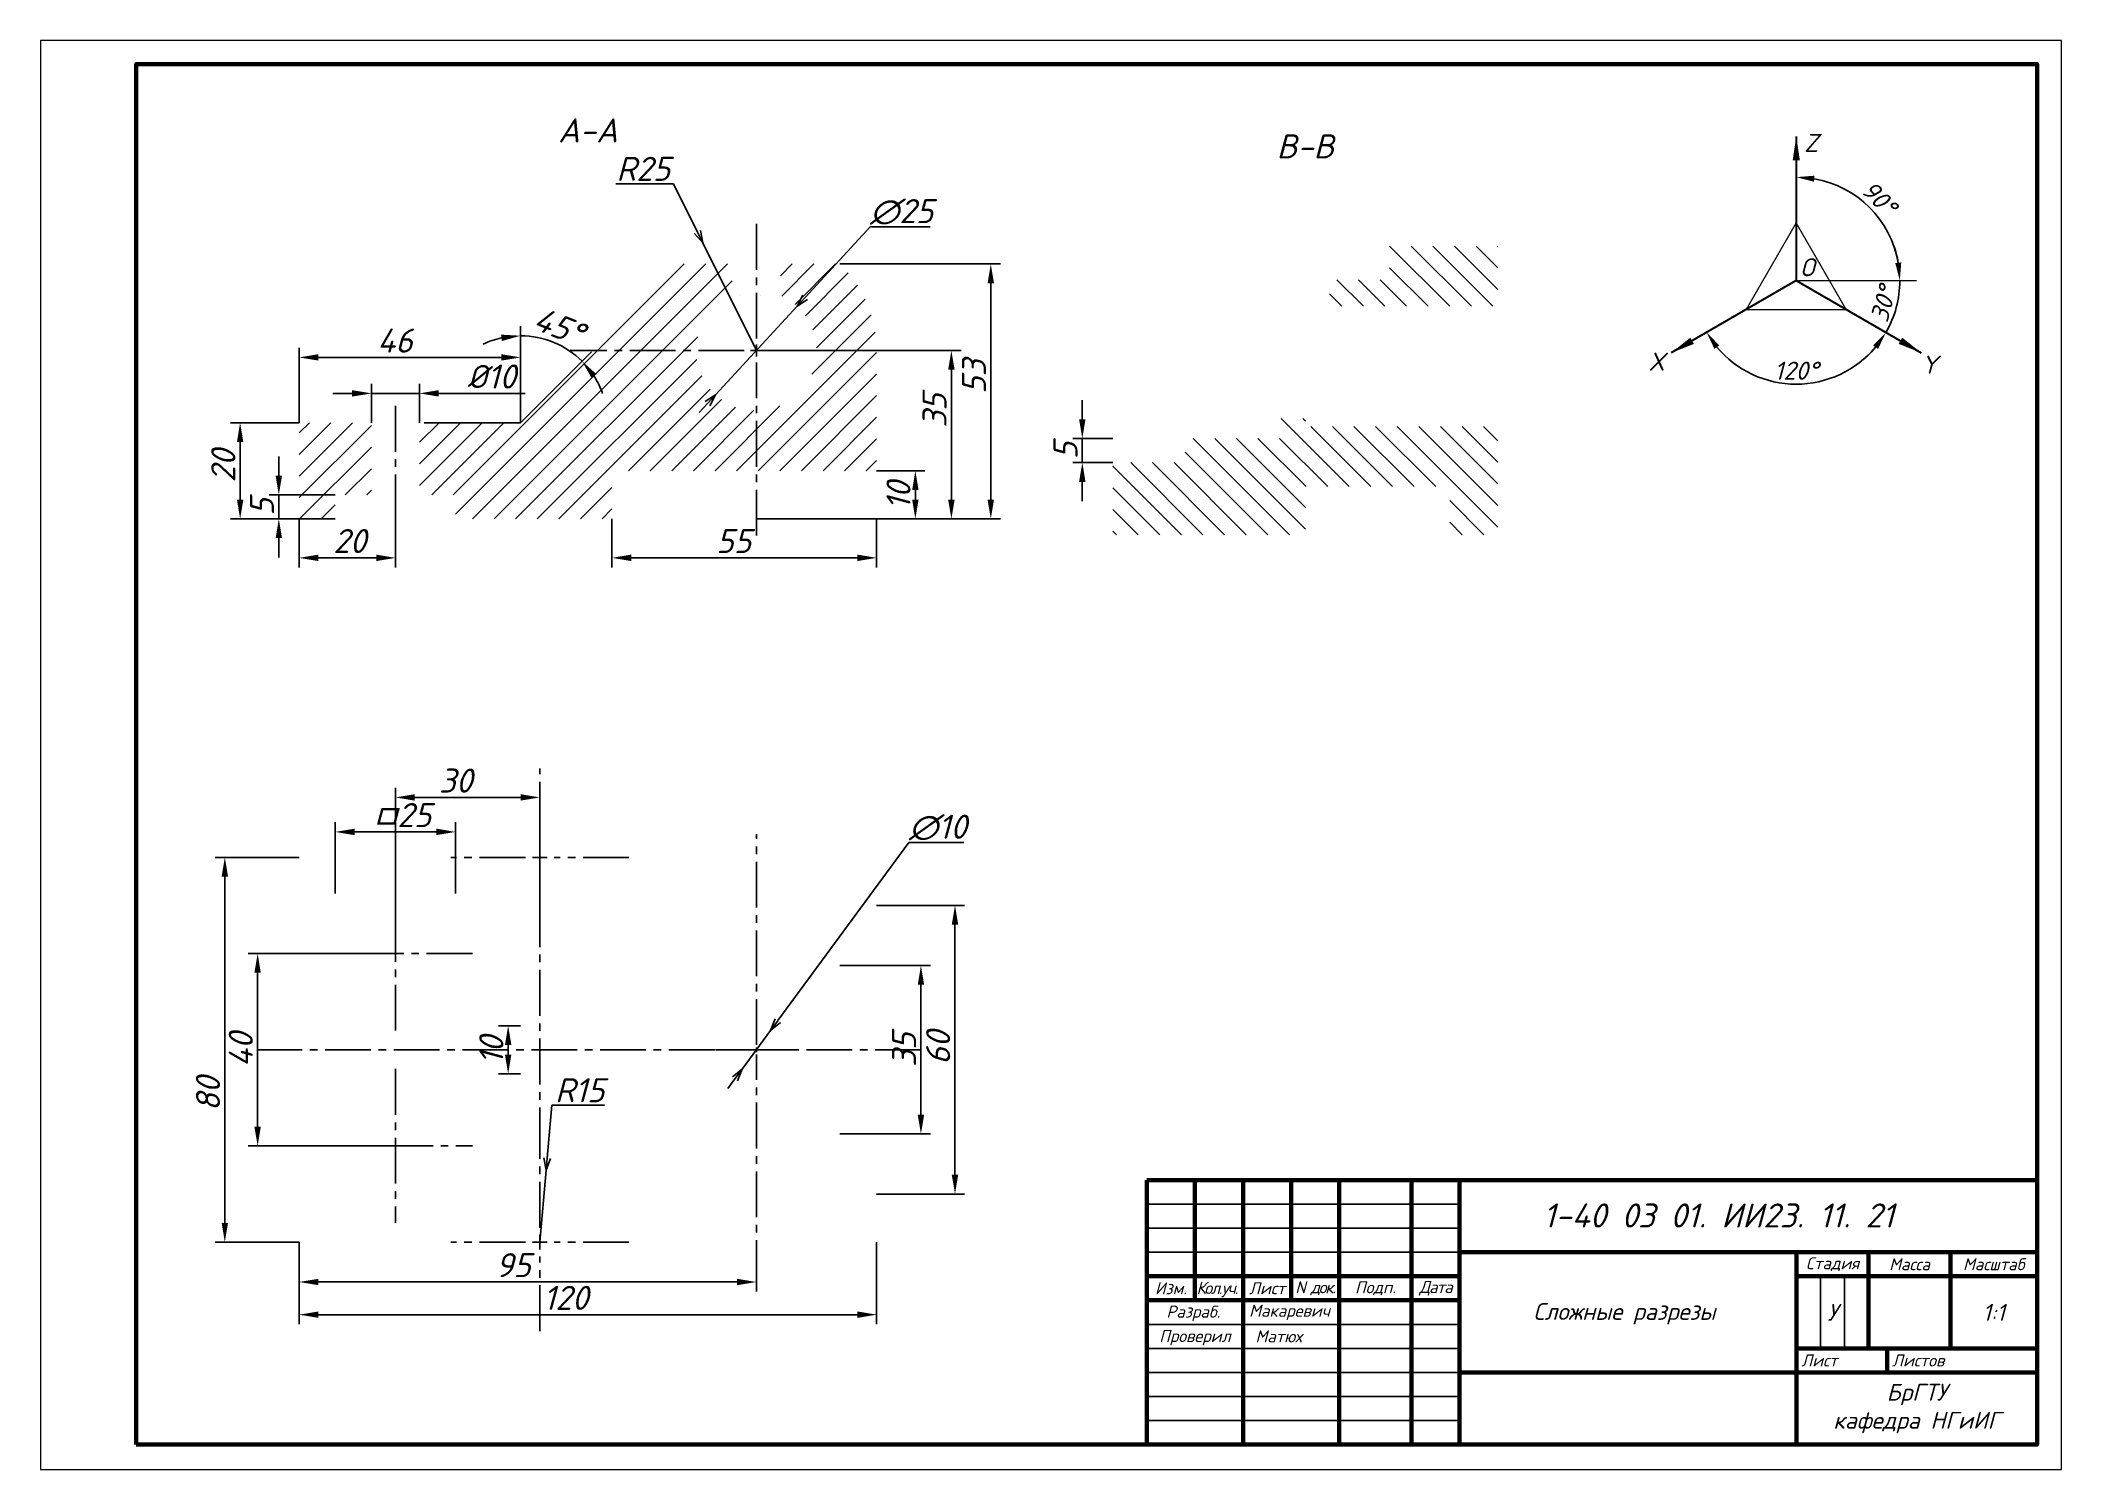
# Paper-space layout 'Лист1' of a CAD drawing. Header units: millimetres. Extents: x -2 to 418, y -3 to 295.
# The model-space entities are those that its viewports show. They can reach past a viewport. Long polylines and large blocks are cut down to what shows.
import ezdxf

# ---------------------------------------------------------------- set-up
doc = ezdxf.new("R2010")
doc.units = ezdxf.units.MM
doc.header["$LTSCALE"] = 0.5
doc.linetypes.add('CENTER2', pattern=[28.575, 19.05, -3.175, 3.175, -3.175])
doc.layers.add('MD_Аннотация', color=7, linetype='Continuous', lineweight=25)
doc.layers.add('MD_Штриховка', color=7, linetype='Continuous', lineweight=25)
doc.styles.add('GOST-2.304_Type-B', font='isocpeui.ttf')
doc.styles.add('SPDS', font='isocpeur.ttf', dxfattribs={"oblique": 15})
doc.styles.get("Standard").update_dxf_attribs({"font": 'isocpeui.ttf'})
doc.dimstyles.new('Copy(2) of STANDARD', dxfattribs={"dimscale": 0, "dimtxt": 5, "dimasz": 4, "dimexe": 2, "dimexo": 0, "dimgap": 1, "dimtad": 1, "dimdec": 0, "dimzin": 12, "dimdsep": 46, "dimtxsty": 'SPDS', "dimcen": -3, "dimclrd": 256, "dimclre": 256, "dimadec": 0, "dimazin": 0, "dimtfac": 1, "dimtdec": 0, "dimtmove": 0, "dimatfit": 1, "dimfxl": 1, "dimtolj": 1, "dimtzin": 0, "dimarcsym": 0})
doc.dimstyles.new('ISO-25', dxfattribs={"dimscale": 1.5, "dimtxt": 2.5, "dimasz": 2.5, "dimexe": 1.25, "dimexo": 0.625, "dimtad": 1, "dimtxsty": 'GOST-2.304_Type-B', "dimcen": 2.5, "dimadec": 0, "dimazin": 0, "dimtfac": 1, "dimtmove": 0, "dimatfit": 3, "dimfxl": 1, "dimarcsym": 0})
doc.dimstyles.new('SPDS$3', dxfattribs={"dimscale": 0, "dimtxt": 2.5, "dimasz": 2.5, "dimexe": 0.18, "dimexo": 0.0625, "dimtad": 1, "dimtoh": 1, "dimdec": 0, "dimrnd": 0.001, "dimzin": 0, "dimdsep": 46, "dimtxsty": 'SPDS', "dimblk": 'OPEN30', "dimblk1": 'OPEN30', "dimblk2": 'OPEN30', "dimcen": 2.5, "dimadec": 0, "dimazin": 0, "dimtfac": 1, "dimtdec": 4, "dimtmove": 0, "dimatfit": 1, "dimfxl": 1, "dimtolj": 1, "dimtzin": 0, "dimarcsym": 0})
doc.dimstyles.new('SPDS$4', dxfattribs={"dimscale": 0, "dimtxt": 2.5, "dimasz": 2.5, "dimexe": 0.18, "dimexo": 0.0625, "dimtad": 1, "dimtoh": 1, "dimdec": 0, "dimrnd": 0.001, "dimzin": 0, "dimdsep": 46, "dimtxsty": 'SPDS', "dimblk": 'OPEN30', "dimblk2": 'OPEN30', "dimcen": 2.5, "dimadec": 0, "dimazin": 0, "dimtfac": 1, "dimtdec": 4, "dimtmove": 0, "dimatfit": 3, "dimfxl": 1, "dimtolj": 1, "dimtzin": 0, "dimarcsym": 0})

# ---------------------------------------------------------------- blocks, each defined once
blk = doc.blocks.new('*U21')
at = {"color": 0, "linetype": 'CENTER2', "transparency": 16777216}
for p, q in [((0, 1), (0, 44.85)), ((-8.5, 0), (-1, 0)), ((1, 0), (8.5, 0)), ((0, -49.1), (0, -1))]:
    blk.add_line(p, q, dxfattribs=at)
at = {"color": 0, "linetype": 'Continuous', "transparency": 16777216}
for p, q in [((-0.5, 0), (0.5, 0)), ((0, -0.5), (0, 0.5))]:
    blk.add_line(p, q, dxfattribs=at)
blk = doc.blocks.new('*U22')
at = {"color": 0, "linetype": 'CENTER2', "transparency": 16777216}
for p, q in [((0, 3), (0, 18.5)), ((-18.5, 0), (-3, 0)), ((3, 0), (18.5, 0)), ((0, -61.5), (0, -3))]:
    blk.add_line(p, q, dxfattribs=at)
at = {"color": 0, "linetype": 'Continuous', "transparency": 16777216}
for p, q in [((-1.5, 0), (1.5, 0)), ((0, -1.5), (0, 1.5))]:
    blk.add_line(p, q, dxfattribs=at)
blk = doc.blocks.new('*U23')
at = {"color": 0, "linetype": 'CENTER2', "transparency": 16777216}
for p, q in [((0, 3), (0, 18.5)), ((-18.5, 0), (-3, 0)), ((3, 0), (18.5, 0)), ((0, -18.5), (0, -3))]:
    blk.add_line(p, q, dxfattribs=at)
at = {"color": 0, "linetype": 'Continuous', "transparency": 16777216}
for p, q in [((-1.5, 0), (1.5, 0)), ((0, -1.5), (0, 1.5))]:
    blk.add_line(p, q, dxfattribs=at)
blk = doc.blocks.new('*U24')
at = {"color": 0, "linetype": 'CENTER2', "transparency": 16777216}
for p, q in [((0, 2.5), (0, 27.87)), ((-27.92, 0), (-2.5, 0)), ((2.5, 0), (38.69, 0)), ((0, -38.45), (0, -2.5))]:
    blk.add_line(p, q, dxfattribs=at)
at = {"color": 0, "linetype": 'Continuous', "transparency": 16777216}
for p, q in [((-1.25, 0), (1.25, 0)), ((0, -1.25), (0, 1.25))]:
    blk.add_line(p, q, dxfattribs=at)
blk = doc.blocks.new('*U25')
at = {"color": 0, "linetype": 'CENTER2', "transparency": 16777216}
blk.add_line((72.95, 0), (-64.9, 0), dxfattribs=at)
blk = doc.blocks.new('*U27')
at = {"color": 0, "linetype": 'CENTER2', "transparency": 16777216}
blk.add_line((16, 0), (-16, 0), dxfattribs=at)
blk = doc.blocks.new('*U28')
at = {"color": 0, "linetype": 'CENTER2', "transparency": 16777216}
blk.add_line((0, -16), (0, 16), dxfattribs=at)
blk = doc.blocks.new('*U29')
at = {"color": 0, "linetype": 'CENTER2', "transparency": 16777216}
blk.add_line((0, 16), (0, -16), dxfattribs=at)
blk = doc.blocks.new('*U30')
at = {"color": 0, "linetype": 'CENTER2', "transparency": 16777216}
blk.add_line((-16, 0), (16, 0), dxfattribs=at)
blk = doc.blocks.new('*U31')
at = {"color": 0, "linetype": 'CENTER2', "transparency": 16777216}
blk.add_line((0, 11), (0, -14.78), dxfattribs=at)
blk = doc.blocks.new('*D32')
at = {"lineweight": -2, "transparency": 16777216}
for p, q in [((71.39, 104.78), (40.75, 104.78)), ((42.75, 100.78), (42.75, 68.78)), ((71.39, 64.78), (40.75, 64.78))]:
    blk.add_line(p, q, dxfattribs=at)
at = {"transparency": 16777216}
for points in [[(42.08, 100.78), (43.41, 100.78), (42.75, 104.78)], [(42.08, 68.78), (43.41, 68.78), (42.75, 64.78)]]:
    blk.add_solid(points, dxfattribs=at)
at = {"layer": 'Defpoints', "color": 0, "transparency": 16777216}
for p in [(71.39, 104.78), (42.75, 64.78), (71.39, 64.78)]:
    blk.add_point(p, dxfattribs=at)
at = {"color": 0, "transparency": 16777216, "insert": (39.25, 84.78), "char_height": 5, "attachment_point": 5, "rotation": 90, "style": 'SPDS'}
blk.add_mtext('\\A1;40', dxfattribs=at)
blk = doc.blocks.new('*D33')
at = {"lineweight": -2, "transparency": 16777216}
for p, q in [((51.39, 124.78), (33.93, 124.78)), ((35.93, 120.78), (35.93, 48.78)), ((51.39, 44.78), (33.93, 44.78))]:
    blk.add_line(p, q, dxfattribs=at)
at = {"transparency": 16777216}
for points in [[(35.27, 120.78), (36.6, 120.78), (35.93, 124.78)], [(35.27, 48.78), (36.6, 48.78), (35.93, 44.78)]]:
    blk.add_solid(points, dxfattribs=at)
at = {"layer": 'Defpoints', "color": 0, "transparency": 16777216}
for p in [(51.39, 124.78), (35.93, 44.78), (51.39, 44.78)]:
    blk.add_point(p, dxfattribs=at)
at = {"color": 0, "transparency": 16777216, "insert": (32.43, 75.59), "char_height": 5, "attachment_point": 5, "rotation": 90, "style": 'SPDS'}
blk.add_mtext('\\A1;80', dxfattribs=at)
blk = doc.blocks.new('*D34')
at = {"lineweight": -2, "transparency": 16777216}
for p, q in [((58.89, 117.28), (58.89, 132.07)), ((83.89, 117.28), (83.89, 132.07)), ((79.89, 130.07), (62.89, 130.07))]:
    blk.add_line(p, q, dxfattribs=at)
at = {"transparency": 16777216}
for points in [[(62.89, 130.74), (62.89, 129.4), (58.89, 130.07)], [(79.89, 130.74), (79.89, 129.4), (83.89, 130.07)]]:
    blk.add_solid(points, dxfattribs=at)
at = {"layer": 'Defpoints', "color": 0, "transparency": 16777216}
for p in [(58.89, 130.07), (58.89, 117.28), (83.89, 117.28)]:
    blk.add_point(p, dxfattribs=at)
at = {"color": 0, "transparency": 16777216, "insert": (72.88, 133.57), "char_height": 5, "width": 16.277, "attachment_point": 5, "style": 'SPDS'}
blk.add_mtext('\\A1;{\\H0.95833x;□}25', dxfattribs=at)
blk = doc.blocks.new('*D35')
at = {"lineweight": -2, "transparency": 16777216}
for p, q in [((97.39, 89.78), (92.81, 89.78)), ((94.81, 85.78), (94.81, 83.78)), ((97.39, 79.78), (92.81, 79.78))]:
    blk.add_line(p, q, dxfattribs=at)
at = {"transparency": 16777216}
for points in [[(94.14, 85.78), (95.48, 85.78), (94.81, 89.78)], [(94.14, 83.78), (95.48, 83.78), (94.81, 79.78)]]:
    blk.add_solid(points, dxfattribs=at)
at = {"layer": 'Defpoints', "color": 0, "transparency": 16777216}
for p in [(97.39, 89.78), (94.81, 79.78), (97.39, 79.78)]:
    blk.add_point(p, dxfattribs=at)
at = {"color": 0, "transparency": 16777216, "insert": (91.31, 84.67), "char_height": 5, "attachment_point": 5, "rotation": 90, "style": 'SPDS'}
blk.add_mtext('\\A1;10', dxfattribs=at)
blk = doc.blocks.new('*D36')
at = {"lineweight": -2, "transparency": 16777216}
for p, q in [((51.39, 44.78), (51.39, 34.5)), ((146.39, 44.78), (146.39, 34.5)), ((55.39, 36.5), (142.39, 36.5))]:
    blk.add_line(p, q, dxfattribs=at)
at = {"transparency": 16777216}
for points in [[(55.39, 37.16), (55.39, 35.83), (51.39, 36.5)], [(142.39, 37.16), (142.39, 35.83), (146.39, 36.5)]]:
    blk.add_solid(points, dxfattribs=at)
at = {"layer": 'Defpoints', "color": 0, "transparency": 16777216}
for p in [(51.39, 44.78), (146.39, 44.78), (146.39, 36.5)]:
    blk.add_point(p, dxfattribs=at)
at = {"color": 0, "transparency": 16777216, "insert": (95.86, 40), "char_height": 5, "attachment_point": 5, "style": 'SPDS'}
blk.add_mtext('\\A1;95', dxfattribs=at)
blk = doc.blocks.new('*D37')
at = {"lineweight": -2, "transparency": 16777216}
for p, q in [((163.74, 102.28), (182.59, 102.28)), ((180.59, 98.28), (180.59, 71.28)), ((163.74, 67.28), (182.59, 67.28))]:
    blk.add_line(p, q, dxfattribs=at)
at = {"transparency": 16777216}
for points in [[(179.93, 98.28), (181.26, 98.28), (180.59, 102.28)], [(179.93, 71.28), (181.26, 71.28), (180.59, 67.28)]]:
    blk.add_solid(points, dxfattribs=at)
at = {"layer": 'Defpoints', "color": 0, "transparency": 16777216}
for p in [(163.74, 102.28), (163.74, 67.28), (180.59, 67.28)]:
    blk.add_point(p, dxfattribs=at)
at = {"color": 0, "transparency": 16777216, "insert": (177.09, 84.78), "char_height": 5, "attachment_point": 5, "rotation": 90, "style": 'SPDS'}
blk.add_mtext('\\A1;35', dxfattribs=at)
blk = doc.blocks.new('*D38')
at = {"lineweight": -2, "transparency": 16777216}
for p, q in [((171.39, 114.78), (189.67, 114.78)), ((187.67, 110.78), (187.67, 58.78)), ((171.39, 54.78), (189.67, 54.78))]:
    blk.add_line(p, q, dxfattribs=at)
at = {"transparency": 16777216}
for points in [[(187, 110.78), (188.34, 110.78), (187.67, 114.78)], [(187, 58.78), (188.34, 58.78), (187.67, 54.78)]]:
    blk.add_solid(points, dxfattribs=at)
at = {"layer": 'Defpoints', "color": 0, "transparency": 16777216}
for p in [(171.39, 114.78), (171.39, 54.78), (187.67, 54.78)]:
    blk.add_point(p, dxfattribs=at)
at = {"color": 0, "transparency": 16777216, "insert": (184.17, 85.18), "char_height": 5, "attachment_point": 5, "rotation": 90, "style": 'SPDS'}
blk.add_mtext('\\A1;60', dxfattribs=at)
blk = doc.blocks.new('*D39')
at = {"lineweight": -2, "transparency": 16777216}
for p, q in [((51.39, 44.78), (51.39, 27.7)), ((171.39, 44.78), (171.39, 27.7)), ((55.39, 29.7), (167.39, 29.7))]:
    blk.add_line(p, q, dxfattribs=at)
at = {"transparency": 16777216}
for points in [[(55.39, 30.37), (55.39, 29.04), (51.39, 29.7)], [(167.39, 30.37), (167.39, 29.04), (171.39, 29.7)]]:
    blk.add_solid(points, dxfattribs=at)
at = {"layer": 'Defpoints', "color": 0, "transparency": 16777216}
for p in [(51.39, 44.78), (171.39, 44.78), (171.39, 29.7)]:
    blk.add_point(p, dxfattribs=at)
at = {"color": 0, "transparency": 16777216, "insert": (106.79, 33.2), "char_height": 5, "attachment_point": 5, "style": 'SPDS'}
blk.add_mtext('\\A1;120', dxfattribs=at)
blk = doc.blocks.new('_Open30')
at = {"color": 0, "linetype": 'ByBlock', "lineweight": -2}
for p, q in [((-1, 0.27), (0, 0)), ((0, 0), (-1, -0.27)), ((0, 0), (-1, 0))]:
    blk.add_line(p, q, dxfattribs=at)
blk = doc.blocks.new('*D40')
at = {"color": 0, "lineweight": -2, "transparency": 16777216}
for p, q in [((103.89, 73.25), (102.92, 62.22)), ((114.85, 73.25), (103.89, 73.25)), ((101.39, 44.78), (102.7, 59.73))]:
    blk.add_line(p, q, dxfattribs=at)
at = {"layer": 'Defpoints', "color": 0, "transparency": 16777216}
for p in [(102.7, 59.73), (101.39, 44.78)]:
    blk.add_point(p, dxfattribs=at)
at = {"color": 0, "lineweight": -2, "transparency": 16777216, "xscale": 2.5, "yscale": 2.5, "zscale": 2.5, "rotation": 264.990888612244}
blk.add_blockref('_Open30', (102.7, 59.73), dxfattribs=at)
at = {"color": 0, "transparency": 16777216, "insert": (109.68, 76.37), "char_height": 2.5, "attachment_point": 5, "style": 'SPDS'}
blk.add_mtext('\\A1;{\\H2x;R15}', dxfattribs=at)
blk = doc.blocks.new('*D41')
at = {"color": 0, "lineweight": -2, "transparency": 16777216}
for p, q in [((150.83, 90.83), (178.06, 127.86)), ((178.06, 127.86), (189.53, 127.86)), ((143.43, 80.76), (149.35, 88.81)), ((141.95, 78.74), (140.47, 76.73))]:
    blk.add_line(p, q, dxfattribs=at)
at = {"layer": 'Defpoints', "color": 0, "transparency": 16777216}
for p in [(149.35, 88.81), (143.43, 80.76)]:
    blk.add_point(p, dxfattribs=at)
at = {"color": 0, "lineweight": -2, "transparency": 16777216, "xscale": 2.5, "yscale": 2.5, "zscale": 2.5}
for p, rotation in [((149.35, 88.81), 233.673177580598), ((143.43, 80.76), 53.67317758059797)]:
    blk.add_blockref('_Open30', p, dxfattribs=dict(at, rotation=rotation))
at = {"color": 0, "transparency": 16777216, "insert": (184.11, 130.98), "char_height": 2.5, "attachment_point": 5, "style": 'SPDS'}
blk.add_mtext('\\A1;{\\H2x;∅10}', dxfattribs=at)
blk = doc.blocks.new('*D42')
at = {"lineweight": -2, "transparency": 16777216}
for p, q in [((116.39, 195.15), (116.39, 185.05)), ((171.39, 195.15), (171.39, 185.05)), ((167.39, 187.05), (120.39, 187.05))]:
    blk.add_line(p, q, dxfattribs=at)
at = {"transparency": 16777216}
for points in [[(120.39, 187.72), (120.39, 186.38), (116.39, 187.05)], [(167.39, 187.72), (167.39, 186.38), (171.39, 187.05)]]:
    blk.add_solid(points, dxfattribs=at)
at = {"layer": 'Defpoints', "color": 0, "transparency": 16777216}
for p in [(116.39, 195.15), (171.39, 195.15), (116.39, 187.05)]:
    blk.add_point(p, dxfattribs=at)
at = {"color": 0, "transparency": 16777216, "insert": (141.68, 190.55), "char_height": 5, "attachment_point": 5, "style": 'SPDS'}
blk.add_mtext('\\A1;55', dxfattribs=at)
blk = doc.blocks.new('*D43')
at = {"lineweight": -2, "transparency": 16777216}
for p, q in [((51.39, 195.15), (51.39, 185.05)), ((71.39, 195.15), (71.39, 185.05)), ((67.39, 187.05), (55.39, 187.05))]:
    blk.add_line(p, q, dxfattribs=at)
at = {"transparency": 16777216}
for points in [[(55.39, 187.72), (55.39, 186.38), (51.39, 187.05)], [(67.39, 187.72), (67.39, 186.38), (71.39, 187.05)]]:
    blk.add_solid(points, dxfattribs=at)
at = {"layer": 'Defpoints', "color": 0, "transparency": 16777216}
for p in [(51.39, 195.15), (71.39, 195.15), (51.39, 187.05)]:
    blk.add_point(p, dxfattribs=at)
at = {"color": 0, "transparency": 16777216, "insert": (61.88, 190.55), "char_height": 5, "attachment_point": 5, "style": 'SPDS'}
blk.add_mtext('\\A1;20', dxfattribs=at)
blk = doc.blocks.new('*D44')
at = {"lineweight": -2, "transparency": 16777216}
for p, q in [((71.39, 104.78), (71.39, 139.24)), ((101.39, 109.78), (101.39, 139.24)), ((75.39, 137.24), (97.39, 137.24))]:
    blk.add_line(p, q, dxfattribs=at)
at = {"transparency": 16777216}
for points in [[(75.39, 137.91), (75.39, 136.57), (71.39, 137.24)], [(97.39, 137.91), (97.39, 136.57), (101.39, 137.24)]]:
    blk.add_solid(points, dxfattribs=at)
at = {"layer": 'Defpoints', "color": 0, "transparency": 16777216}
for p in [(101.39, 137.24), (101.39, 109.78), (71.39, 104.78)]:
    blk.add_point(p, dxfattribs=at)
at = {"color": 0, "transparency": 16777216, "insert": (83.89, 140.74), "char_height": 5, "attachment_point": 5, "style": 'SPDS'}
blk.add_mtext('\\A1;30', dxfattribs=at)
blk = doc.blocks.new('*D45')
at = {"lineweight": -2, "transparency": 16777216}
blk.add_line((97.39, 230.43), (97.39, 235.23), dxfattribs=at)
for start, end in [(102.7021, 115.4043), (45, 90), (19.5957, 32.2979)]:
    blk.add_arc((97.39, 215.15), 18.08, start, end, dxfattribs=at)
at = {"transparency": 16777216}
for points in [[(93.34, 233.45), (93.49, 232.12), (97.39, 233.23)], [(112.15, 224.39), (113.19, 225.22), (110.18, 227.93)]]:
    blk.add_solid(points, dxfattribs=at)
at = {"layer": 'Defpoints', "color": 0, "transparency": 16777216}
for p in [(97.39, 230.43), (106.43, 230.81), (112.11, 229.87), (97.39, 215.15), (97.39, 215.15)]:
    blk.add_point(p, dxfattribs=at)
at = {"color": 0, "transparency": 16777216, "insert": (105.35, 235.21), "char_height": 5, "attachment_point": 5, "rotation": 338.3652, "style": 'SPDS'}
blk.add_mtext('\\A1;45°', dxfattribs=at)
blk = doc.blocks.new('*D46')
at = {"lineweight": -2, "transparency": 16777216}
for p, q in [((171.39, 205.15), (181.43, 205.15)), ((179.43, 199.15), (179.43, 201.15)), ((171.39, 195.15), (181.43, 195.15))]:
    blk.add_line(p, q, dxfattribs=at)
at = {"transparency": 16777216}
for points in [[(178.77, 201.15), (180.1, 201.15), (179.43, 205.15)], [(178.77, 199.15), (180.1, 199.15), (179.43, 195.15)]]:
    blk.add_solid(points, dxfattribs=at)
at = {"layer": 'Defpoints', "color": 0, "transparency": 16777216}
for p in [(171.39, 205.15), (179.43, 205.15), (171.39, 195.15)]:
    blk.add_point(p, dxfattribs=at)
at = {"color": 0, "transparency": 16777216, "insert": (175.93, 199.98), "char_height": 5, "attachment_point": 5, "rotation": 90, "style": 'SPDS'}
blk.add_mtext('\\A1;10', dxfattribs=at)
blk = doc.blocks.new('*D47')
at = {"lineweight": -2, "transparency": 16777216}
for p, q in [((146.39, 230.15), (188.92, 230.15)), ((186.92, 226.15), (186.92, 199.15)), ((146.39, 195.15), (188.92, 195.15))]:
    blk.add_line(p, q, dxfattribs=at)
at = {"transparency": 16777216}
for points in [[(186.25, 226.15), (187.59, 226.15), (186.92, 230.15)], [(186.25, 199.15), (187.59, 199.15), (186.92, 195.15)]]:
    blk.add_solid(points, dxfattribs=at)
at = {"layer": 'Defpoints', "color": 0, "transparency": 16777216}
for p in [(146.39, 230.15), (146.39, 195.15), (186.92, 195.15)]:
    blk.add_point(p, dxfattribs=at)
at = {"color": 0, "transparency": 16777216, "insert": (183.42, 217.66), "char_height": 5, "attachment_point": 5, "rotation": 90, "style": 'SPDS'}
blk.add_mtext('\\A1;35', dxfattribs=at)
blk = doc.blocks.new('*D48')
at = {"lineweight": -2, "transparency": 16777216}
for p, q in [((163.74, 248.15), (197.11, 248.15)), ((195.11, 199.15), (195.11, 244.15)), ((171.39, 195.15), (197.11, 195.15))]:
    blk.add_line(p, q, dxfattribs=at)
at = {"transparency": 16777216}
for points in [[(194.44, 244.15), (195.77, 244.15), (195.11, 248.15)], [(194.44, 199.15), (195.77, 199.15), (195.11, 195.15)]]:
    blk.add_solid(points, dxfattribs=at)
at = {"layer": 'Defpoints', "color": 0, "transparency": 16777216}
for p in [(163.74, 248.15), (195.11, 248.15), (171.39, 195.15)]:
    blk.add_point(p, dxfattribs=at)
at = {"color": 0, "transparency": 16777216, "insert": (191.61, 224.71), "char_height": 5, "attachment_point": 5, "rotation": 90, "style": 'SPDS'}
blk.add_mtext('\\A1;53', dxfattribs=at)
blk = doc.blocks.new('*D49')
at = {"color": 0, "lineweight": -2, "transparency": 16777216}
for p, q in [((156.55, 241.19), (170.04, 255.86)), ((170.04, 255.86), (182.51, 255.86)), ((137.93, 220.95), (154.85, 239.35)), ((136.24, 219.11), (134.54, 217.27))]:
    blk.add_line(p, q, dxfattribs=at)
at = {"layer": 'Defpoints', "color": 0, "transparency": 16777216}
for p in [(154.85, 239.35), (137.93, 220.95)]:
    blk.add_point(p, dxfattribs=at)
at = {"color": 0, "lineweight": -2, "transparency": 16777216, "xscale": 2.5, "yscale": 2.5, "zscale": 2.5}
for p, rotation in [((154.85, 239.35), 227.3911875305677), ((137.93, 220.95), 47.39118753056771)]:
    blk.add_blockref('_Open30', p, dxfattribs=dict(at, rotation=rotation))
at = {"color": 0, "transparency": 16777216, "insert": (176.59, 258.98), "char_height": 2.5, "attachment_point": 5, "style": 'SPDS'}
blk.add_mtext('\\A1;{\\H2x;∅25}', dxfattribs=at)
blk = doc.blocks.new('*D50')
at = {"color": 0, "lineweight": -2, "transparency": 16777216}
for p, q in [((117.22, 264.81), (129.18, 264.81)), ((129.18, 264.81), (134.16, 254.78)), ((146.39, 230.15), (135.27, 252.54))]:
    blk.add_line(p, q, dxfattribs=at)
at = {"layer": 'Defpoints', "color": 0, "transparency": 16777216}
for p in [(135.27, 252.54), (146.39, 230.15)]:
    blk.add_point(p, dxfattribs=at)
at = {"color": 0, "lineweight": -2, "transparency": 16777216, "xscale": 2.5, "yscale": 2.5, "zscale": 2.5, "rotation": 296.401289178047}
blk.add_blockref('_Open30', (135.27, 252.54), dxfattribs=at)
at = {"color": 0, "transparency": 16777216, "insert": (122.89, 267.93), "char_height": 2.5, "attachment_point": 5, "style": 'SPDS'}
blk.add_mtext('\\A1;{\\H2x;R25}', dxfattribs=at)
blk = doc.blocks.new('*D51')
at = {"lineweight": -2, "transparency": 16777216}
for p, q in [((66.39, 215.15), (66.39, 223.25)), ((76.39, 215.15), (76.39, 223.25)), ((62.39, 221.25), (58.39, 221.25)), ((66.39, 221.25), (76.39, 221.25)), ((80.39, 221.25), (98.35, 221.25))]:
    blk.add_line(p, q, dxfattribs=at)
at = {"transparency": 16777216}
for points in [[(62.39, 221.91), (62.39, 220.58), (66.39, 221.25)], [(80.39, 221.91), (80.39, 220.58), (76.39, 221.25)]]:
    blk.add_solid(points, dxfattribs=at)
at = {"layer": 'Defpoints', "color": 0, "transparency": 16777216}
for p in [(76.39, 221.25), (66.39, 215.15), (76.39, 215.15)]:
    blk.add_point(p, dxfattribs=at)
at = {"color": 0, "transparency": 16777216, "insert": (91.37, 224.75), "char_height": 5, "attachment_point": 5, "style": 'SPDS'}
blk.add_mtext('\\A1;{\\H0.95833x;%%C}10', dxfattribs=at)
blk = doc.blocks.new('*D52')
at = {"lineweight": -2, "transparency": 16777216}
for p, q in [((51.39, 215.15), (51.39, 230.72)), ((55.39, 228.72), (93.39, 228.72)), ((97.39, 215.15), (97.39, 230.72))]:
    blk.add_line(p, q, dxfattribs=at)
at = {"transparency": 16777216}
for points in [[(55.39, 229.39), (55.39, 228.06), (51.39, 228.72)], [(93.39, 229.39), (93.39, 228.06), (97.39, 228.72)]]:
    blk.add_solid(points, dxfattribs=at)
at = {"layer": 'Defpoints', "color": 0, "transparency": 16777216}
for p in [(97.39, 228.72), (51.39, 215.15), (97.39, 215.15)]:
    blk.add_point(p, dxfattribs=at)
at = {"color": 0, "transparency": 16777216, "insert": (71.28, 232.22), "char_height": 5, "attachment_point": 5, "style": 'SPDS'}
blk.add_mtext('\\A1;46', dxfattribs=at)
blk = doc.blocks.new('*D53')
at = {"lineweight": -2, "transparency": 16777216}
for p, q in [((47.15, 204.15), (47.15, 208.15)), ((58.89, 200.15), (45.15, 200.15)), ((47.15, 200.15), (47.15, 195.15)), ((58.89, 195.15), (45.15, 195.15)), ((47.15, 191.15), (47.15, 187.15))]:
    blk.add_line(p, q, dxfattribs=at)
at = {"transparency": 16777216}
for points in [[(46.49, 204.15), (47.82, 204.15), (47.15, 200.15)], [(46.49, 191.15), (47.82, 191.15), (47.15, 195.15)]]:
    blk.add_solid(points, dxfattribs=at)
at = {"layer": 'Defpoints', "color": 0, "transparency": 16777216}
for p in [(58.89, 200.15), (47.15, 195.15), (58.89, 195.15)]:
    blk.add_point(p, dxfattribs=at)
at = {"color": 0, "transparency": 16777216, "insert": (43.65, 197.65), "char_height": 5, "attachment_point": 5, "rotation": 90, "style": 'SPDS'}
blk.add_mtext('\\A1;5', dxfattribs=at)
blk = doc.blocks.new('*D54')
at = {"lineweight": -2, "transparency": 16777216}
for p, q in [((51.39, 215.15), (37.11, 215.15)), ((39.11, 211.15), (39.11, 199.15)), ((51.39, 195.15), (37.11, 195.15))]:
    blk.add_line(p, q, dxfattribs=at)
at = {"transparency": 16777216}
for points in [[(38.45, 211.15), (39.78, 211.15), (39.11, 215.15)], [(38.45, 199.15), (39.78, 199.15), (39.11, 195.15)]]:
    blk.add_solid(points, dxfattribs=at)
at = {"layer": 'Defpoints', "color": 0, "transparency": 16777216}
for p in [(51.39, 215.15), (39.11, 195.15), (51.39, 195.15)]:
    blk.add_point(p, dxfattribs=at)
at = {"color": 0, "transparency": 16777216, "insert": (35.61, 206.16), "char_height": 5, "attachment_point": 5, "rotation": 90, "style": 'SPDS'}
blk.add_mtext('\\A1;20', dxfattribs=at)
blk = doc.blocks.new('*D55')
at = {"lineweight": -2, "transparency": 16777216}
for p, q in [((214.13, 215.85), (214.13, 219.85)), ((220.48, 211.85), (212.13, 211.85)), ((214.13, 211.85), (214.13, 206.85)), ((220.48, 206.85), (212.13, 206.85)), ((214.13, 202.85), (214.13, 198.85))]:
    blk.add_line(p, q, dxfattribs=at)
at = {"transparency": 16777216}
for points in [[(213.46, 215.85), (214.79, 215.85), (214.13, 211.85)], [(213.46, 202.85), (214.79, 202.85), (214.13, 206.85)]]:
    blk.add_solid(points, dxfattribs=at)
at = {"layer": 'Defpoints', "color": 0, "transparency": 16777216}
for p in [(220.48, 211.85), (214.13, 206.85), (220.48, 206.85)]:
    blk.add_point(p, dxfattribs=at)
at = {"color": 0, "transparency": 16777216, "insert": (210.63, 209.35), "char_height": 5, "attachment_point": 5, "rotation": 90, "style": 'SPDS'}
blk.add_mtext('\\A1;5', dxfattribs=at)
blk = doc.blocks.new('*D8')
at = {"color": 0, "lineweight": -2, "transparency": 16777216}
for start, end in [(9.9966, 19.9933), (330, 0), (310.0067, 320.0034)]:
    blk.add_arc((345.27, 242.22), 21.52, start, end, dxfattribs=at)
at = {"color": 0, "transparency": 16777216}
for points in [[(367.09, 246.01), (365.84, 245.9), (366.79, 242.22)], [(361.24, 228.75), (362.27, 228.03), (363.91, 231.46)]]:
    blk.add_solid(points, dxfattribs=at)
at = {"layer": 'Defpoints', "color": 0, "transparency": 16777216}
for p in [(345.27, 242.22), (345.27, 242.22), (370.27, 242.22), (365.49, 234.86), (371.25, 227.22)]:
    blk.add_point(p, dxfattribs=at)
at = {"color": 0, "lineweight": 20, "transparency": 16777216, "insert": (363.34, 237.38), "char_height": 3.75, "attachment_point": 5, "rotation": 75, "style": 'GOST-2.304_Type-B'}
blk.add_mtext('30°', dxfattribs=at)
blk = doc.blocks.new('*D9')
at = {"color": 0, "lineweight": -2, "transparency": 16777216}
blk.add_arc((345.27, 242.22), 21.52, 219.9966, 320.0034, dxfattribs=at)
at = {"color": 0, "transparency": 16777216}
for points in [[(328.27, 228.03), (329.29, 228.75), (326.63, 231.46)], [(361.24, 228.75), (362.27, 228.03), (363.91, 231.46)]]:
    blk.add_solid(points, dxfattribs=at)
at = {"layer": 'Defpoints', "color": 0, "transparency": 16777216}
for p in [(345.27, 242.22), (345.27, 242.22), (319.29, 227.22), (371.25, 227.22), (337.91, 222)]:
    blk.add_point(p, dxfattribs=at)
at = {"color": 0, "lineweight": 20, "transparency": 16777216, "insert": (345.27, 223.51), "char_height": 3.75, "attachment_point": 5, "style": 'GOST-2.304_Type-B'}
blk.add_mtext('120°', dxfattribs=at)
blk = doc.blocks.new('*D10')
at = {"color": 0, "lineweight": -2, "transparency": 16777216}
blk.add_arc((345.27, 242.22), 21.52, 9.9966, 80.0034, dxfattribs=at)
at = {"color": 0, "transparency": 16777216}
for points in [[(348.95, 262.79), (349.06, 264.04), (345.27, 263.74)], [(367.09, 246.01), (365.84, 245.9), (366.79, 242.22)]]:
    blk.add_solid(points, dxfattribs=at)
at = {"layer": 'Defpoints', "color": 0, "transparency": 16777216}
for p in [(345.27, 272.22), (363.91, 252.98), (345.27, 242.22), (345.27, 242.22), (370.27, 242.22)]:
    blk.add_point(p, dxfattribs=at)
at = {"color": 0, "lineweight": 20, "transparency": 16777216, "insert": (362.48, 259.43), "char_height": 3.75, "attachment_point": 5, "rotation": 315, "style": 'GOST-2.304_Type-B'}
blk.add_mtext('90°', dxfattribs=at)

msp = doc.modelspace()

# ---------------------------------------------------------------- linework, layer by layer
at = {"lineweight": 30}
for p, q in [((345.269, 272.22), (345.269, 242.22)), ((345.269, 242.22), (319.289, 227.22)), ((345.269, 242.22), (371.25, 227.22))]:
    msp.add_line(p, q, dxfattribs=at)
at = {"color": 1, "lineweight": 20}
for p, q in [((345.269, 254.22), (334.877, 236.22)), ((355.662, 236.22), (345.269, 254.22)), ((334.877, 236.22), (355.662, 236.22))]:
    msp.add_line(p, q, dxfattribs=at)
at = {"lineweight": 20}
msp.add_line((345.269, 242.22), (370.269, 242.22), dxfattribs=at)
at = {"lineweight": 60}
for p in [(395.31, 110.234), (210.31, 55.234)]:
    msp.add_line(p, (395.31, 55.234), dxfattribs=at)
at = {"linetype": 'Continuous', "lineweight": 60}
for p, q in [((210.31, 55.234), (395.31, 55.234)), ((210.31, 55.234), (210.31, 0.234)), ((220.31, 55.234), (220.31, 30.234)), ((230.31, 55.234), (230.31, 0.234)), ((240.31, 55.234), (240.31, 30.234)), ((250.31, 55.234), (250.31, 0.234)), ((265.31, 55.234), (265.31, 0.234)), ((275.31, 55.234), (275.31, 0.234)), ((395.31, 55.234), (395.31, 0.234)), ((275.31, 40.234), (395.31, 40.234)), ((345.31, 40.234), (345.31, 0.234)), ((360.31, 40.234), (360.31, 20.234)), ((377.31, 40.234), (377.31, 20.234)), ((210.31, 35.234), (275.31, 35.234)), ((345.31, 35.234), (395.31, 35.234)), ((210.31, 30.234), (275.31, 30.234)), ((345.31, 20.234), (395.31, 20.234)), ((364.173, 20.234), (364.173, 15.234)), ((275.31, 15.234), (395.31, 15.234)), ((210.31, 0.234), (395.31, 0.234))]:
    msp.add_line(p, q, dxfattribs=at)
at = {"linetype": 'Continuous'}
for p, q in [((210.31, 50.234), (275.31, 50.234)), ((210.31, 45.234), (275.31, 45.234)), ((210.31, 40.234), (275.31, 40.234)), ((350.31, 35.234), (350.31, 20.234)), ((355.31, 35.234), (355.31, 20.234)), ((210.31, 25.234), (275.31, 25.234)), ((210.31, 20.234), (275.31, 20.234)), ((210.31, 15.234), (275.31, 15.234)), ((210.31, 10.234), (275.31, 10.234)), ((210.31, 5.234), (275.31, 5.234))]:
    msp.add_line(p, q, dxfattribs=at)
at = {"lineweight": 60}
msp.add_lwpolyline([(0.31, 0.234), (0.31, 287.234), (395.31, 287.234), (395.31, 0.234), (0.31, 0.234)], dxfattribs=at)
at = {"lineweight": 20}
for points in [[(345.269, 272.22, 0, 1.5, 0), (345.269, 267.22, 1.5, 1.5, 0)], [(319.289, 227.22, 0, 1.5, 0), (323.619, 229.72, 1.5, 1.5, 0)], [(371.25, 227.22, 0, 1.5, 0), (366.92, 229.72, 1.5, 1.5, 0)]]:
    msp.add_lwpolyline(points, format="xyseb", dxfattribs=at)

# ---------------------------------------------------------------- texts
at = {"lineweight": 20, "char_height": 3.75, "attachment_point": 5, "style": 'GOST-2.304_Type-B'}
for s, insert in [('Z', (348.378, 270.867)), ('О', (347.549, 245.006)), ('X', (316.238, 225.369)), ('Y', (372.945, 224.749))]:
    msp.add_mtext(s, dxfattribs=dict(at, insert=insert))
at = {"color": 1, "linetype": 'Continuous', "attachment_point": 5, "style": 'GOST-2.304_Type-B'}
for s, insert, char_height, width in [('1-40 03 01. ИИ23. 11. 21', (329.132, 47.871), 5, 100.78517), ('Макаревич', (239.967, 27.734), 2.5, 18), ('Матюх', (237.691, 22.734), 2.5, 18)]:
    msp.add_mtext(s, dxfattribs=dict(at, insert=insert, char_height=char_height, width=width))
at = {"linetype": 'Continuous', "style": 'GOST-2.304_Type-B'}
for s, insert, char_height, width, attachment_point in [('Стадия', (352.81, 37.734), 2.5, 13, 5), ('Масса', (368.81, 37.734), 2.5, 15, 5), ('Масштаб', (386.31, 37.734), 2.5, 16, 5), ('Изм.', (215.31, 32.734), 2.5, 8, 5), ('{\\T0.8;Кол.уч.}', (224.907, 32.466), 2.5, 9, 5), ('Лист', (235.31, 32.734), 2.5, 8, 5), ('{\\T0.8;N док.}', (245.31, 32.734), 2.5, 9, 5), ('Подп.', (257.81, 32.734), 2.5, 13, 5), ('{\\T0.9;Дата}', (270.31, 32.734), 2.5, 8, 5), ('{\\C1;Сложные разрезы}', (309.556, 27.436), 3.5, 61.57104, 5), ('У', (352.81, 27.734), 3.5, 3, 5), ('1:1', (386.31, 27.734), 3.5, 16, 5), ('Разраб.', (219.974, 27.533), 2.5, 18, 5), ('Проверил', (220.31, 22.466), 2.5, 18, 5), ('Лист', (346.31, 17.734), 2.5, 16.86364, 4), ('Листов', (365.173, 17.734), 2.5, 29.13636, 4), ('БрГТУ \\Pкафедра НГиИГ', (370.31, 7.734), 3.5, 48, 5)]:
    msp.add_mtext(s, dxfattribs=dict(at, insert=insert, char_height=char_height, width=width, attachment_point=attachment_point))

# ---------------------------------------------------------------- dimensions: what is measured, and where the dimension line sits
at = {"lineweight": 20}
for base, line1, line2, picture, middle in [((363.907, 252.98), ((345.269, 272.22), (345.269, 242.22)), ((345.269, 242.22), (370.269, 242.22)), '*D10', (362.475, 259.426)), ((365.492, 234.86), ((345.269, 242.22), (371.25, 227.22)), ((345.269, 242.22), (370.269, 242.22)), '*D8', (363.34, 237.378)), ((337.909, 221.998), ((345.269, 242.22), (371.25, 227.22)), ((345.269, 242.22), (319.289, 227.22)), '*D9', (345.269, 223.512))]:
    dim = msp.add_angular_dim_2l(base=base, line1=line1, line2=line2, dimstyle='ISO-25', dxfattribs=at)
    dim.commit()
    dim.dimension.update_dxf_attribs({"geometry": picture, "text_midpoint": middle})

psp = doc.layouts.new('Лист1')

# ---------------------------------------------------------------- hatches: boundary and pattern name
at = {"layer": 'MD_Штриховка'}
h = psp.add_hatch(dxfattribs=at)
h.set_pattern_fill('ANSI31', color=256, style=0)
h.paths.add_polyline_path([(66.39, 215.15), (51.39, 215.15), (51.39, 195.15), (58.89, 195.15), (58.89, 200.15), (66.39, 200.15)], flags=0)
edge = h.paths.add_edge_path(flags=0)
edge.add_line((86.39, 215.15), (86.39, 195.15))
edge.add_line((86.39, 195.15), (116.39, 195.15))
edge.add_line((116.39, 195.15), (116.39, 205.15))
edge.add_line((116.39, 205.15), (171.39, 205.15))
edge.add_line((171.39, 205.15), (171.39, 230.15))
edge.add_ellipse((146.39, 230.15), major_axis=(0, 25), ratio=1, start_angle=270, end_angle=316.0545)
edge.add_line((163.74, 248.15), (151.39, 248.15))
edge.add_line((151.39, 248.15), (151.39, 241.6))
edge.add_ellipse((146.39, 230.15), major_axis=(11.46, -5), ratio=1, start_angle=-222.8436, end_angle=90, ccw=False)
edge.add_line((141.39, 241.6), (141.39, 248.15))
edge.add_line((141.39, 248.15), (129.04, 248.15))
edge.add_ellipse((146.39, 230.15), major_axis=(-17.35, 18), ratio=1, start_angle=360, end_angle=364.5003)
edge.add_line((127.68, 246.73), (97.39, 215.15))
edge.add_line((97.39, 215.15), (86.39, 215.15))
h.paths.add_polyline_path([(86.39, 215.15), (76.39, 215.15), (76.39, 200.15), (83.89, 200.15), (83.89, 195.15), (86.39, 195.15)], flags=0)
h = psp.add_hatch(dxfattribs=at)
h.set_pattern_fill('ANSI31', color=256, angle=90, style=0)
h.paths.add_polyline_path([(260.48, 214.35), (260.48, 201.85), (290.48, 201.85), (290.48, 191.85), (300.48, 191.85), (300.48, 214.35)], flags=0)
h.paths.add_polyline_path([(265.48, 244.85), (265.48, 239.35), (300.48, 239.35), (300.48, 251.85), (277.98, 251.85), (277.98, 244.85)], flags=0)
h.paths.add_polyline_path([(260.48, 216.02), (255.48, 216.02), (255.48, 211.85), (235.48, 211.85), (235.48, 206.85), (220.48, 206.85), (220.48, 191.85), (260.48, 191.85), (260.48, 201.85), (260.48, 214.35)], flags=0)

# ---------------------------------------------------------------- linework, layer by layer
for p, q in [((97.39, 215.15), (97.39, 230.43)), ((97.39, 215.15), (112.11, 229.87)), ((77.39, 215.15), (97.39, 215.15))]:
    psp.add_line(p, q)

# ---------------------------------------------------------------- block references
at = {"linetype": 'CENTER2', "extrusion": (0, 6.12674e-17, -1)}
psp.add_blockref('*U24', (-146.39, 230.15), dxfattribs=at)
at = {"linetype": 'CENTER2'}
for name, p in [('*U31', (71.39, 207.65)), ('*U21', (146.39, 84.78)), ('*U28', (71.39, 104.78)), ('*U27', (71.39, 104.78)), ('*U25', (107.64, 84.78)), ('*U29', (71.39, 64.78)), ('*U30', (71.39, 64.78))]:
    psp.add_blockref(name, p, dxfattribs=at)
at = {"linetype": 'CENTER2', "extrusion": (0, 2.96581e-13, -1)}
for name, p in [('*U22', (-101.39, 124.78)), ('*U23', (-101.39, 44.78))]:
    psp.add_blockref(name, p, dxfattribs=at)

# ---------------------------------------------------------------- texts
at = {"layer": 'MD_Аннотация', "char_height": 5, "attachment_point": 8}
for s, insert, width in [('A-A', (111.39, 273.4), 30.8636), ('B-B', (260.48, 270.1), 30.3674)]:
    psp.add_mtext(s, dxfattribs=dict(at, insert=insert, width=width))

# ---------------------------------------------------------------- dimensions: what is measured, and where the dimension line sits
for center, mpoint, picture, middle in [((146.39, 230.15), (135.27, 252.54), '*D50', (122.89, 264.81)), ((101.39, 44.78), (102.7, 59.73), '*D40', (109.68, 73.25))]:
    dim = psp.add_radius_dim(center=center, mpoint=mpoint, text='{\\H2x;<>}', dimstyle='SPDS$4', override={"dimscale": 1, "dimlfac": -1})
    dim.commit()
    dim.dimension.update_dxf_attribs({"geometry": picture, "text_midpoint": middle, "dimtype": 164})
for p1, p2, picture, middle in [((137.93, 220.95), (154.85, 239.35), '*D49', (176.59, 255.86)), ((143.43, 80.76), (149.35, 88.81), '*D41', (184.11, 127.86))]:
    dim = psp.add_diameter_dim_2p(p1=p1, p2=p2, text='{\\H2x;<>}', dimstyle='SPDS$3', override={"dimscale": 1, "dimlfac": -1})
    dim.commit()
    dim.dimension.update_dxf_attribs({"geometry": picture, "text_midpoint": middle, "dimtype": 163})
for base, p1, p2, picture, middle in [((195.11, 248.15), (171.39, 195.15), (163.74, 248.15), '*D48', (195.11, 224.71)), ((186.92, 195.15), (146.39, 230.15), (146.39, 195.15), '*D47', (186.92, 217.66)), ((214.13, 206.85), (220.48, 211.85), (220.48, 206.85), '*D55', (214.13, 209.35)), ((39.11, 195.15), (51.39, 215.15), (51.39, 195.15), '*D54', (39.11, 206.16)), ((47.15, 195.15), (58.89, 200.15), (58.89, 195.15), '*D53', (47.15, 197.65)), ((179.43, 205.15), (171.39, 195.15), (171.39, 205.15), '*D46', (179.43, 199.98)), ((35.93, 44.78), (51.39, 124.78), (51.39, 44.78), '*D33', (35.93, 75.59)), ((187.67, 54.78), (171.39, 114.78), (171.39, 54.78), '*D38', (187.67, 85.18)), ((42.75, 64.78), (71.39, 104.78), (71.39, 64.78), '*D32', (42.75, 84.78)), ((180.59, 67.28), (163.74, 102.28), (163.74, 67.28), '*D37', (180.59, 84.78)), ((94.81, 79.78), (97.39, 89.78), (97.39, 79.78), '*D35', (94.81, 84.67))]:
    dim = psp.add_linear_dim(base=base, p1=p1, p2=p2, angle=90, dimstyle='Copy(2) of STANDARD', override={"dimscale": 1, "dimlfac": -1})
    dim.commit()
    dim.dimension.update_dxf_attribs({"geometry": picture, "text_midpoint": middle, "dimtype": 160})
dim = psp.add_angular_dim_2l(base=(106.43, 230.81), line1=((97.39, 215.15), (112.11, 229.87)), line2=((97.39, 215.15), (97.39, 230.43)), dimstyle='Copy(2) of STANDARD', override={"dimscale": 1})
dim.commit()
dim.dimension.update_dxf_attribs({"geometry": '*D45', "text_midpoint": (104.06, 231.95), "dimtype": 162})
for base, p1, p2, override, picture, middle in [((97.39, 228.72), (51.39, 215.15), (97.39, 215.15), {"dimscale": 1}, '*D52', (71.28, 228.72)), ((51.39, 187.05), (71.39, 195.15), (51.39, 195.15), {"dimscale": 1, "dimlfac": -1}, '*D43', (61.88, 187.05)), ((116.39, 187.05), (171.39, 195.15), (116.39, 195.15), {"dimscale": 1, "dimlfac": -1}, '*D42', (141.68, 187.05)), ((101.39, 137.24), (71.39, 104.78), (101.39, 109.78), {"dimscale": 1, "dimlfac": -1}, '*D44', (83.89, 137.24)), ((146.39, 36.5), (51.39, 44.78), (146.39, 44.78), {"dimscale": 1, "dimlfac": -1}, '*D36', (95.86, 36.5)), ((171.39, 29.7), (51.39, 44.78), (171.39, 44.78), {"dimscale": 1, "dimlfac": -1}, '*D39', (106.79, 29.7))]:
    dim = psp.add_linear_dim(base=base, p1=p1, p2=p2, dimstyle='Copy(2) of STANDARD', override=override)
    dim.commit()
    dim.dimension.update_dxf_attribs({"geometry": picture, "text_midpoint": middle, "dimtype": 160})
for base, p1, p2, text, picture, middle in [((76.39, 221.25), (66.39, 215.15), (76.39, 215.15), '{\\H0.95833x;%%C}<>', '*D51', (91.37, 221.25)), ((58.89, 130.07), (83.89, 117.28), (58.89, 117.28), '{\\H0.95833x;□}<>', '*D34', (72.88, 130.07))]:
    dim = psp.add_linear_dim(base=base, p1=p1, p2=p2, text=text, dimstyle='Copy(2) of STANDARD', override={"dimscale": 1, "dimlfac": -1})
    dim.commit()
    dim.dimension.update_dxf_attribs({"geometry": picture, "text_midpoint": middle, "dimtype": 160})

# ---------------------------------------------------------------- viewports
at = {"layer": '0', "view_target_point": (-42255.074, 32046.831)}
psp.add_viewport(center=(207.62, 146.06), size=(420.02, 297.1363), view_center_point=(42445.467, -31903.228), view_height=297.13398, dxfattribs=at)

doc.saveas('drawing.dxf')
